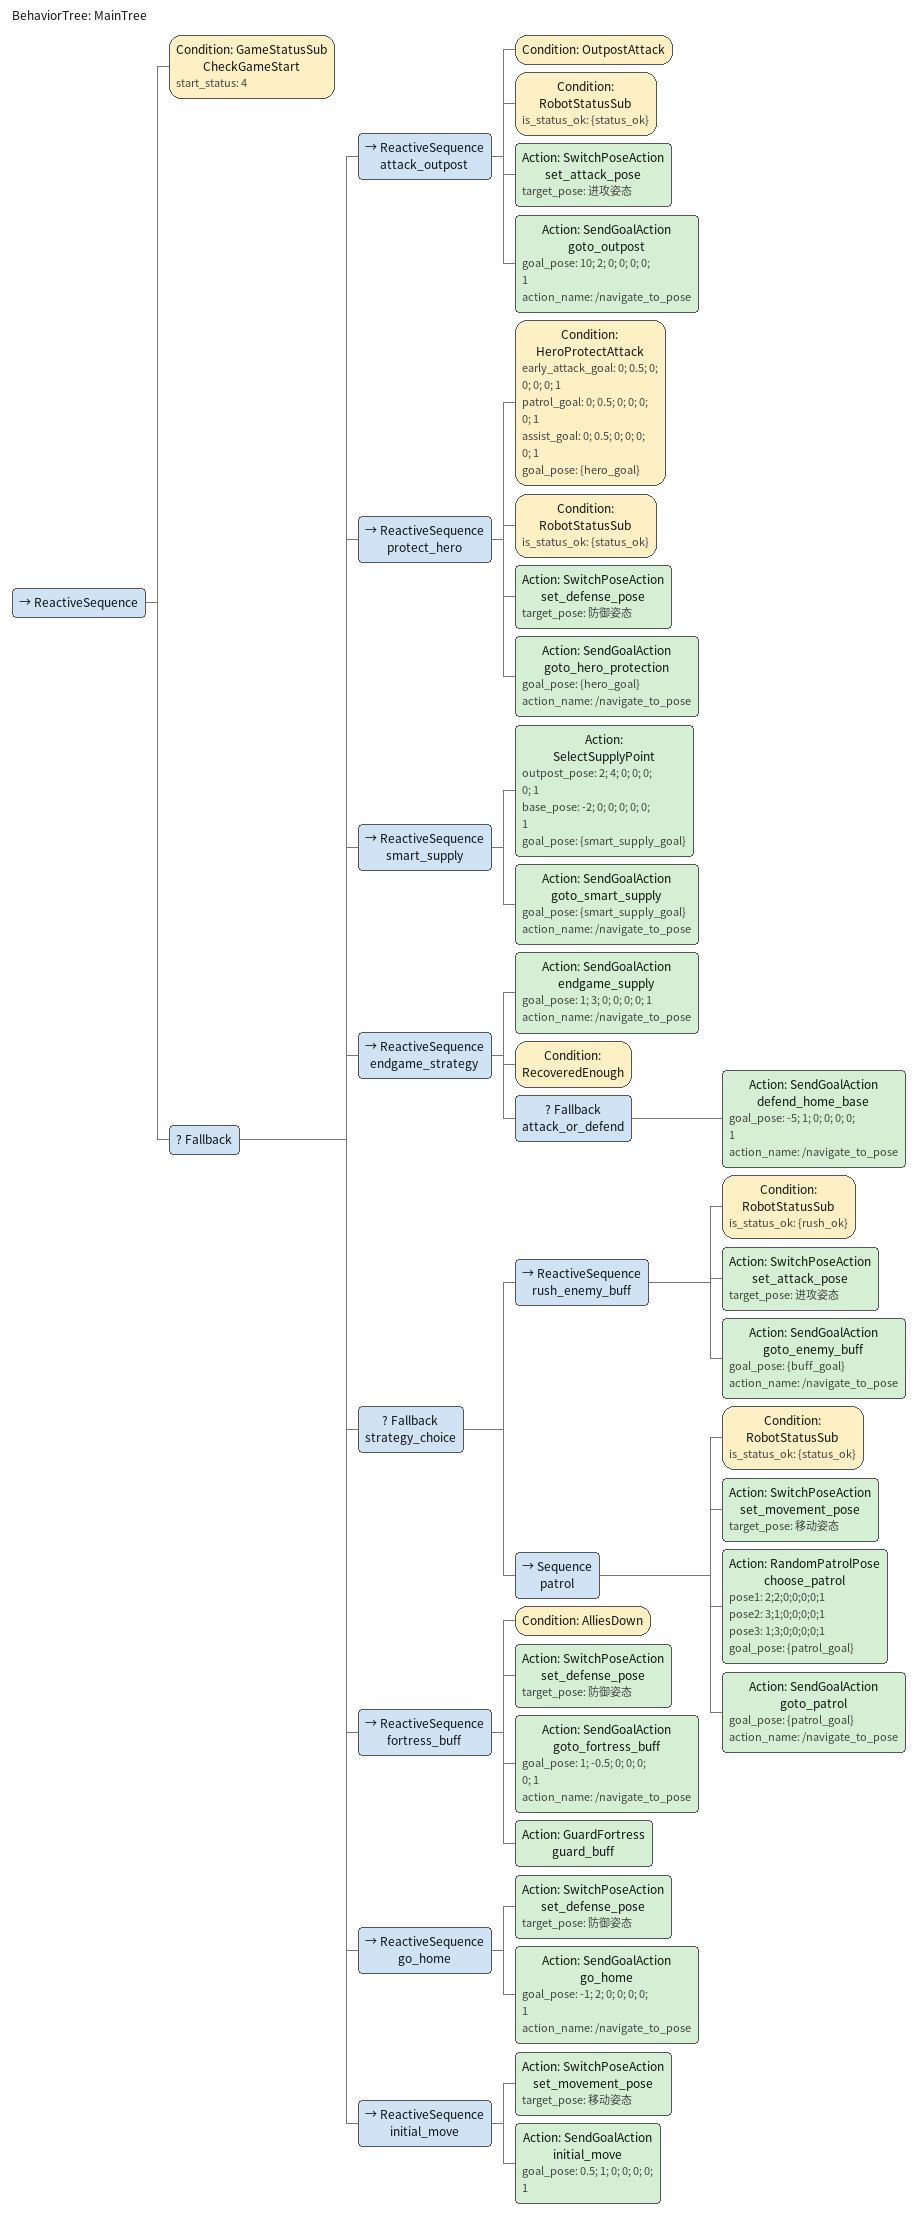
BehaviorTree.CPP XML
<root main_tree_to_execute="MainTree">
    <BehaviorTree ID="MainTree">
      <ReactiveSequence>
        <!-- 0. 等待电控发起"比赛开始"信号 (start_status = 4) -->
        <Condition ID="GameStatusSub" name="CheckGameStart" start_status="4"/>

        <!--  主决策逻辑 -->
        <Fallback>
          <!-- 优先级1: 攻击前哨站（需状态OK+敌方存活） -->
          <ReactiveSequence name="attack_outpost">
            <Condition ID="OutpostAttack"/>
            <Condition ID="RobotStatusSub"  is_status_ok="{status_ok}"/>
            <Action ID="SwitchPoseAction" name="set_attack_pose" target_pose="进攻姿态"/>
            <Action ID="SendGoalAction" name="goto_outpost"
                   goal_pose="10; 2; 0; 0; 0; 0; 1"
                   action_name="/navigate_to_pose"/>
          </ReactiveSequence>

          <!-- 优先级2: 英雄保护点 -->
          <ReactiveSequence name="protect_hero">
            <Condition ID="HeroProtectAttack"
                       early_attack_goal="0; 0.5; 0; 0; 0; 0; 1"
                       patrol_goal="0; 0.5; 0; 0; 0; 0; 1"
                       assist_goal="0; 0.5; 0; 0; 0; 0; 1"
                       goal_pose="{hero_goal}"/>
            <Condition ID="RobotStatusSub"  is_status_ok="{status_ok}"/>
            <Action ID="SwitchPoseAction" name="set_defense_pose" target_pose="防御姿态"/>
            <Action ID="SendGoalAction" name="goto_hero_protection"
                   goal_pose="{hero_goal}"
                   action_name="/navigate_to_pose"/>
          </ReactiveSequence>

          <!-- 优先级3: 攻击敌方基地（在前哨站=0 且敌方基地>0 时触发） -->

          <!-- 优先级4: 补给逻辑：需要补给 -> 前往补给点，补给够了则继续下面分支 -->
          <ReactiveSequence name="smart_supply">
            <Action ID="SelectSupplyPoint"
                       outpost_pose="2; 4; 0; 0; 0; 0; 1"
                       base_pose="-2; 0; 0; 0; 0; 0; 1"
                       goal_pose="{smart_supply_goal}"/>
            <Action ID="SendGoalAction" name="goto_smart_supply"
                   goal_pose="{smart_supply_goal}"
                   action_name="/navigate_to_pose"/>
          </ReactiveSequence>

          <!-- 优先级5: 终局补给与冲/保家逻辑 -->
          <ReactiveSequence name="endgame_strategy">
            <Action ID="SendGoalAction" name="endgame_supply" goal_pose="1; 3; 0; 0; 0; 0; 1" action_name="/navigate_to_pose"/>
            <Condition ID="RecoveredEnough"/>
            <Fallback name="attack_or_defend">
              <Action ID="SendGoalAction" name="defend_home_base" goal_pose="-5; 1; 0; 0; 0; 0; 1" action_name="/navigate_to_pose"/>
            </Fallback>
          </ReactiveSequence>

          <!-- 优先级6: 策略选择 - 冲击敌方堡垒增益点 vs 己方半场巡逻 -->
          <Fallback name="strategy_choice">
            <!-- 优先级6.1: 冲击敌方堡垒增益点（需要满足条件） -->
            <ReactiveSequence name="rush_enemy_buff">
              <Condition ID="RobotStatusSub"  is_status_ok="{rush_ok}"/>
              <Action ID="SwitchPoseAction" name="set_attack_pose" target_pose="进攻姿态"/>
              <Action ID="SendGoalAction" name="goto_enemy_buff"
                     goal_pose="{buff_goal}"
                     action_name="/navigate_to_pose"/>
            </ReactiveSequence>

            <!-- 优先级6.2: 己方半场巡逻（当不满足冲击条件时） -->
            <Sequence name="patrol">
              <Condition ID="RobotStatusSub"   is_status_ok="{status_ok}"/>
              <Action ID="SwitchPoseAction" name="set_movement_pose" target_pose="移动姿态"/>
              <Action ID="RandomPatrolPose" name="choose_patrol"
                     pose1="2;2;0;0;0;0;1"
                     pose2="3;1;0;0;0;0;1"
                     pose3="1;3;0;0;0;0;1"
                     goal_pose="{patrol_goal}"/>
              <Action ID="SendGoalAction" name="goto_patrol"
                     goal_pose="{patrol_goal}"
                     action_name="/navigate_to_pose"/>
            </Sequence>
          </Fallback>

          <!-- 优先级7: 检测己方输出机完全阵亡，前往并蹲守基地增益点 -->
          <ReactiveSequence name="fortress_buff">
            <Condition ID="AlliesDown"/>
            <Action ID="SwitchPoseAction" name="set_defense_pose" target_pose="防御姿态"/>
            <Action ID="SendGoalAction" name="goto_fortress_buff"
                   goal_pose="1; -0.5; 0; 0; 0; 0; 1"
                   action_name="/navigate_to_pose"/>
            <Action ID="GuardFortress" name="guard_buff" />
          </ReactiveSequence>

          <!-- 优先级8: 保底回基地 -->
          <ReactiveSequence name="go_home">
            <Action ID="SwitchPoseAction" name="set_defense_pose" target_pose="防御姿态"/>
            <Action ID="SendGoalAction" name="go_home"
                   goal_pose="-1; 2; 0; 0; 0; 0; 1"
                   action_name="/navigate_to_pose"/>
          </ReactiveSequence>

          <!-- 最后才执行初始移动；只会在所有分支都 FAIL 时触发一次 -->
          <ReactiveSequence name="initial_move">
            <Action ID="SwitchPoseAction" name="set_movement_pose" target_pose="移动姿态"/>
            <Action ID="SendGoalAction" name="initial_move"
                   goal_pose="0.5; 1; 0; 0; 0; 0; 1"/>
          </ReactiveSequence>
        </Fallback>
      </ReactiveSequence>
    </BehaviorTree>
  </root>
